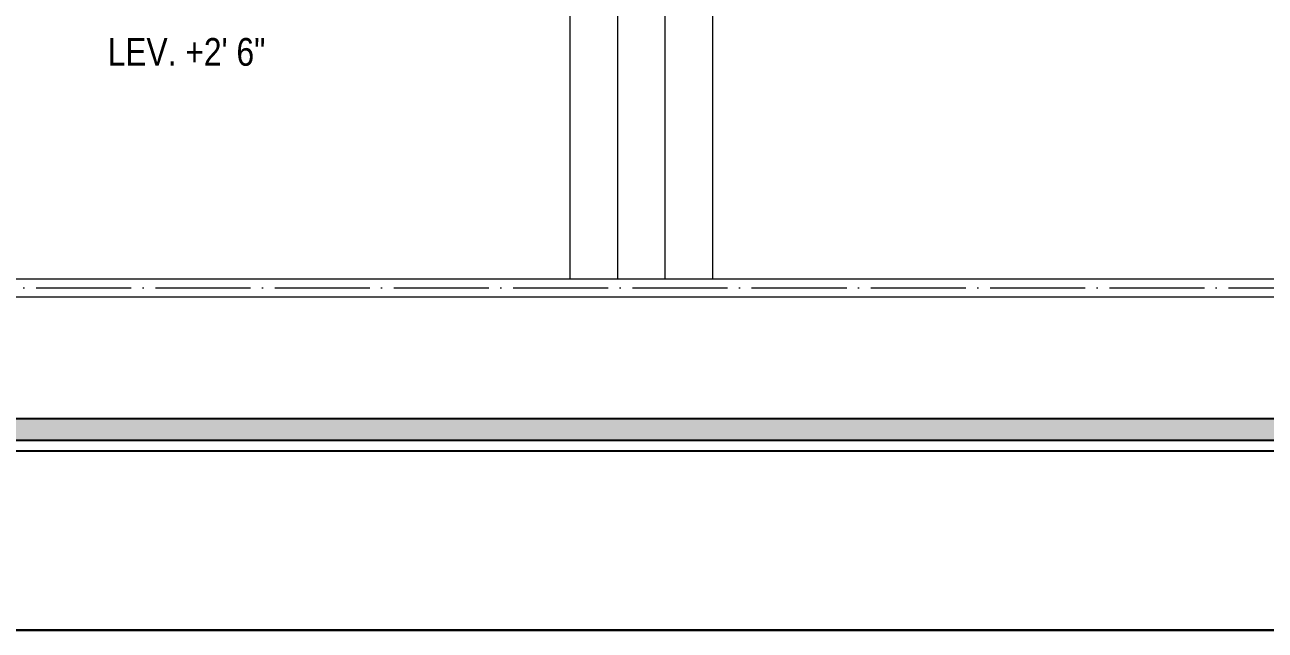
# Model space of a CAD drawing. Header units: millimetres. Extents: x 56222 to 3066687, y -650199 to -121287.
# Drawn here: x 147494.3 to 147807.4, y -178560.8 to -178407.9 of the extents above; entities that cross this region are included whole.
import ezdxf

# ---------------------------------------------------------------- set-up
doc = ezdxf.new("R2010")
doc.units = ezdxf.units.MM
doc.header["$MEASUREMENT"] = 0
doc.linetypes.add('ACAD_ISO04W100', pattern=[30, 24, -3, 0, -3])
for name, color, linetype, lineweight in [('GROUND FLOOR', 7, 'Continuous', 9), ('NAME PLATE', 7, 'Continuous', 25), ('XX~SLAB ( BEAM )~ ( DIM )', 7, 'Continuous', 9)]:
    doc.layers.add(name, color=color, linetype=linetype, lineweight=lineweight)
doc.layers.add('GROUND FLOOR  ( Text )', color=251, linetype='Continuous')
doc.styles.add("Cn_BT_0'-0", font='swissc.ttf')

# ---------------------------------------------------------------- blocks, each defined once
blk = doc.blocks.new('LAYOUT FILE')
at = {"layer": 'NAME PLATE', "true_color": 0xd39e00}
h = blk.add_hatch(color=42, dxfattribs=at)
h.paths.add_polyline_path([(3346889.83, -513806.18), (3346889.83, -514260.7), (3347535.56, -514260.7), (3347535.56, -513806.18)])
h.paths.add_polyline_path([(3346894.36, -513810.71), (3347531.03, -513810.71), (3347531.03, -514256.17), (3346894.36, -514256.17)], flags=16)
at = {"layer": 'NAME PLATE', "color": 42, "true_color": 0xd39e00}
for points in [[(3346887.56, -513803.91), (3347537.83, -513803.91), (3347537.83, -514262.96), (3346887.56, -514262.96)], [(3346889.83, -513806.18), (3347535.56, -513806.18), (3347535.56, -514260.7), (3346889.83, -514260.7)], [(3346894.36, -513810.71), (3347531.03, -513810.71), (3347531.03, -514256.17), (3346894.36, -514256.17)]]:
    blk.add_lwpolyline(points, close=True, dxfattribs=at)

msp = doc.modelspace()

# ---------------------------------------------------------------- linework, layer by layer
at = {"layer": 'GROUND FLOOR'}
for p, q in [((147631.891, -178359.864), (147631.891, -178472.114)), ((147643.891, -178359.864), (147643.891, -178472.114)), ((147655.891, -178359.864), (147655.891, -178472.114)), ((147667.891, -178359.864), (147667.891, -178472.114)), ((147409.141, -178472.114), (147904.891, -178472.114)), ((147404.641, -178476.614), (147904.891, -178476.614))]:
    msp.add_line(p, q, dxfattribs=at)
at = {"layer": 'GROUND FLOOR', "color": 1, "linetype": 'ACAD_ISO04W100'}
msp.add_lwpolyline([(147904.891, -178011.864), (147406.891, -178011.864), (147406.891, -178474.364), (147904.891, -178474.364)], dxfattribs=at)
at = {"layer": 'XX~SLAB ( BEAM )~ ( DIM )', "color": 3, "lineweight": 30}
msp.add_lwpolyline([(150032.597, -177907.771), (147249.712, -177907.771), (147249.712, -178560.829), (150032.597, -178560.829)], close=True, dxfattribs=at)

# ---------------------------------------------------------------- block references
at = {"layer": 'NAME PLATE', "lineweight": 0, "xscale": 1.209046105522275, "yscale": 1.209046105522275, "zscale": 1.209046105522275}
msp.add_blockref('LAYOUT FILE', (-3899229.164, 443251.986, 0.126), dxfattribs=at)

# ---------------------------------------------------------------- texts
at = {"layer": 'GROUND FLOOR  ( Text )', "color": 1, "insert": (147535.135, -178414.795), "char_height": 7, "attachment_point": 5, "style": "Cn_BT_0'-0"}
msp.add_mtext('LEV. +2\' 6"', dxfattribs=at)

doc.saveas('drawing.dxf')
